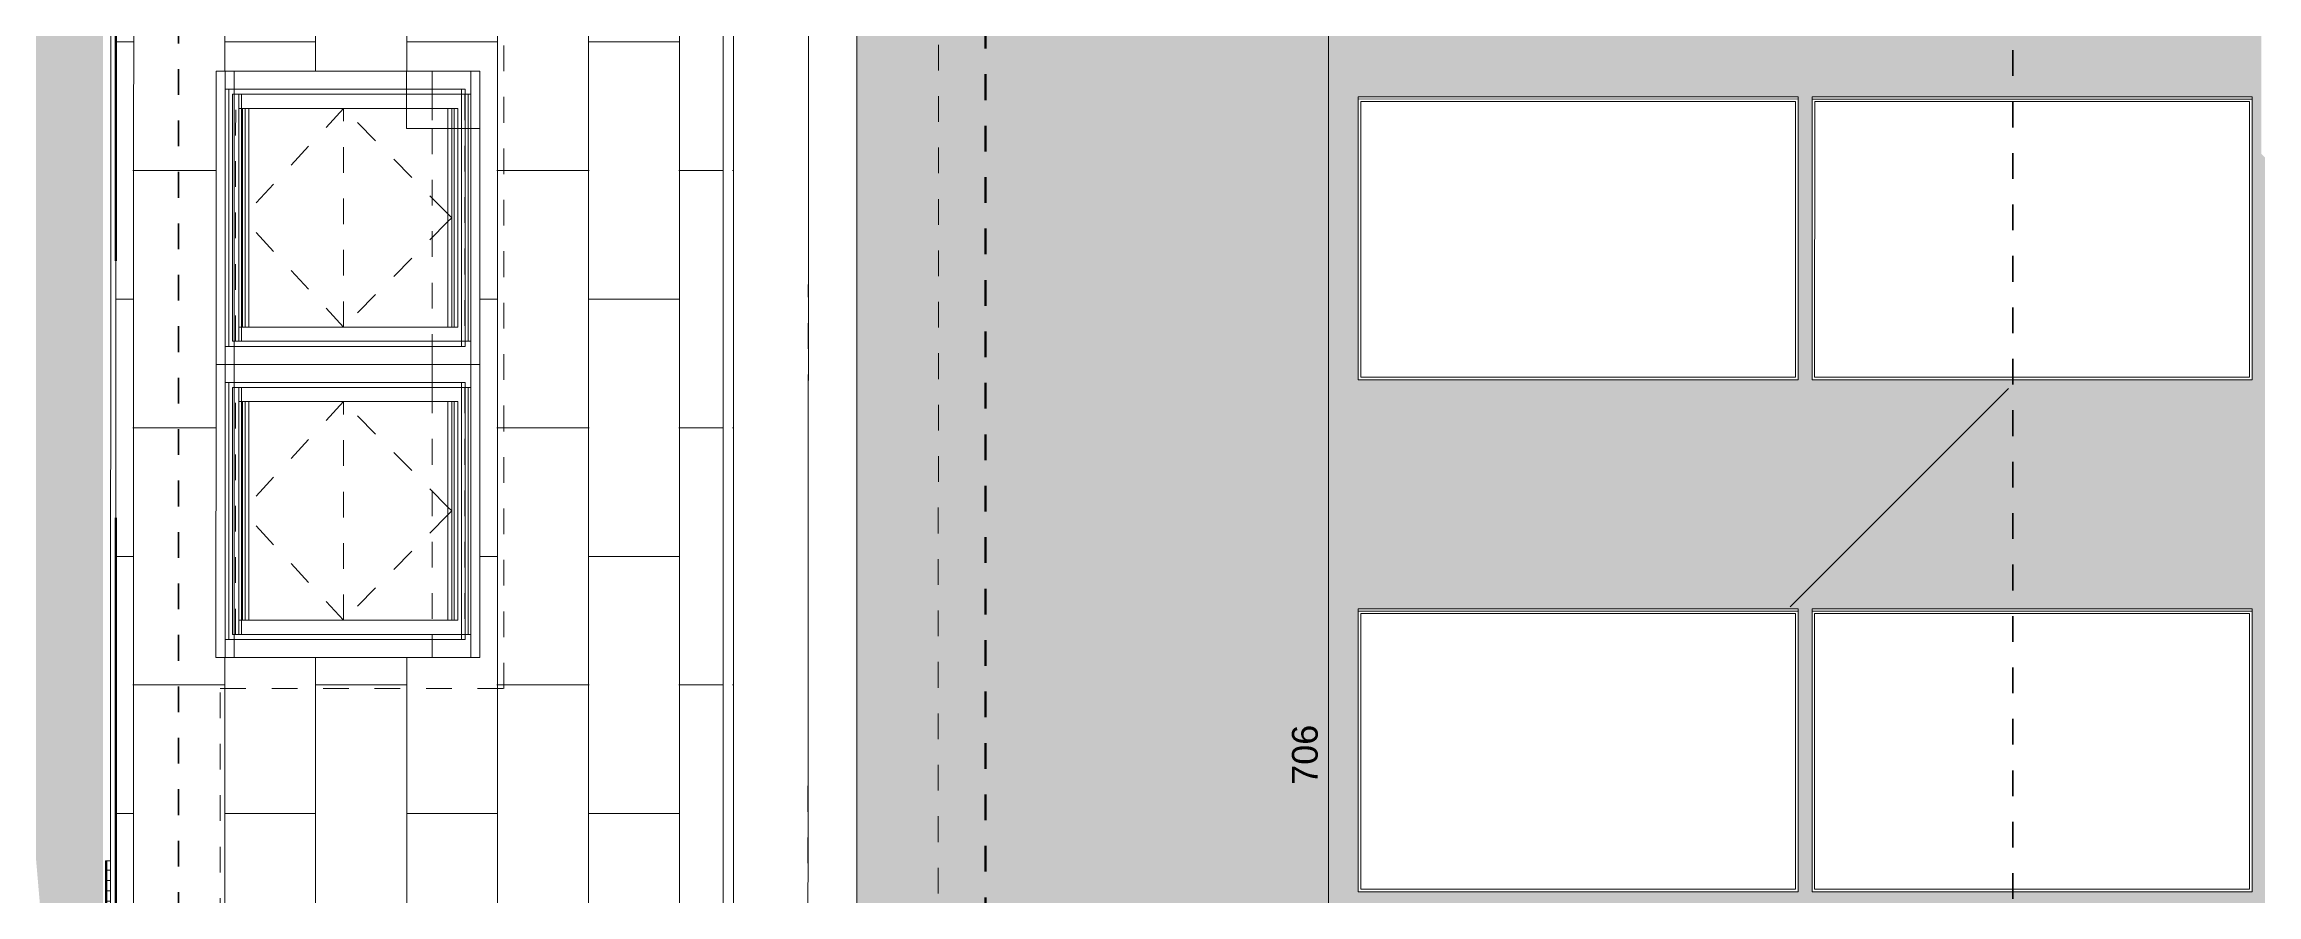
# Model space of a CAD drawing. Header units: metres. Extents: x -67.4 to -27.2, y 43.9 to 89.6.
# Drawn here: x -54.63 to -46.03, y 51.19 to 54.49 of the extents above; entities that cross this region are included whole.
import ezdxf

# ---------------------------------------------------------------- set-up
doc = ezdxf.new("R2010")
doc.units = ezdxf.units.M
for name, pattern in [('Achse', [0.009, 0.005, -0.002, 0, -0.002]), ('Strich Punkt Mittel', [0.015875, 0.00635, -0.004763, 0, -0.004763]), ('Verdeckt', [0.003, 0.002, -0.001])]:
    doc.linetypes.add(name, pattern=pattern)
for name, color, linetype, lineweight in [('A-DETL-GENF_', 92, 'Continuous', 13), ('A-ROOF-PATT', 132, 'Continuous', 13), ('A_2D', 7, 'Continuous', 13), ('A_Bemassung-50_', 4, 'Continuous', 9), ('A_Bemassung_', 4, 'Continuous', 9), ('A_Dach', 7, 'Continuous', 13), ('A_Fenster', 7, 'Continuous', 13), ('A_Moebel', 6, 'Continuous', 13), ('A_Raeume', 7, 'Continuous', 13), ('A_Raeume_', 7, 'Continuous', 5), ('A_Raster_', 1, 'Continuous', 9), ('A_Waende', 7, 'Continuous', 13), ('G-ANNO-REVC_', 71, 'Continuous', 9), ('G-ANNO-SYMB_', 111, 'Continuous', 9), ('M-EQPM', 50, 'Continuous', 5)]:
    doc.layers.add(name, color=color, linetype=linetype, lineweight=lineweight)
doc.styles.add('Arial_2', font='arial.ttf', dxfattribs={"height": 0.1})
doc.dimstyles.new('WGA-Bemaßung_1', dxfattribs={"dimscale": 0.3048, "dimtxt": 0.102026, "dimasz": 0.328084, "dimexe": 0.246063, "dimexo": 0.0625, "dimgap": 0.04101, "dimtad": 1, "dimdec": 1, "dimlfac": 100, "dimrnd": 0.5, "dimdsep": 46, "dimtxsty": 'Arial_2', "dimblk1": 'OBLIQUE', "dimblk2": 'OBLIQUE', "dimsah": 1, "dimcen": 0.09, "dimdle": 0.246063, "dimazin": 2, "dimtfac": 1, "dimtdec": 4, "dimtix": 1, "dimtmove": 0, "dimatfit": 3, "dimfxl": 0.656168, "dimfxlon": 1, "dimtvp": 1, "dimtolj": 1, "dimtzin": 0, "dimarcsym": 2})

# ---------------------------------------------------------------- blocks, each defined once
blk = doc.blocks.new('Moeb_Schreibtisch_variabel - variabel-8084390-263_PP_DDS_BT2')
at = {"layer": 'A_Moebel', "color": 8}
for p, q in [((-0.4713, 0.4), (-0.4253, 0.4)), ((-0.4713, 0.4), (-0.4253, 0.4)), ((-0.4253, 0.4), (-0.4147, 0.4)), ((-0.4253, 0.4), (-0.4147, 0.4)), ((-0.4147, 0.4), (-0.4006, 0.4)), ((-0.4147, 0.4), (-0.4006, 0.4)), ((-0.4006, 0.4), (-0.3719, 0.4)), ((-0.4006, 0.4), (-0.3719, 0.4)), ((-0.3719, 0.4), (-0.3475, 0.4)), ((-0.3719, 0.4), (-0.3475, 0.4)), ((-0.3475, 0.4), (-0.1866, 0.4)), ((-0.3475, 0.4), (-0.1866, 0.4)), ((-0.1866, 0.4), (-0.1866, 0.2675)), ((-0.1866, 0.4), (-0.1866, 0.2675)), ((-0.1866, 0.2675), (-0.1866, 0.2475)), ((-0.1866, 0.2675), (-0.1866, 0.2475)), ((-0.1866, 0.2475), (-0.1866, 0.1775)), ((-0.1866, 0.2475), (-0.1866, 0.1775))]:
    blk.add_line(p, q, dxfattribs=at)
blk = doc.blocks.new('Fens_Dach_1tlg1 - KF_1140X1400-V13-263_PP_DDS_BT2')
at = {"layer": 'A_Fenster'}
for p, q in [((-53.9595, 54.3888), (-53.9595, 53.2488)), ((-52.9696, 54.3888), (-53.9595, 54.3888)), ((-53.9595, 54.3888), (-53.9242, 54.3888)), ((-53.9242, 54.3888), (-52.9342, 54.3888)), ((-53.9242, 54.3188), (-53.9242, 54.3888)), ((-52.9696, 53.2488), (-52.9696, 54.3888)), ((-52.9342, 54.3888), (-52.9696, 54.3888)), ((-52.9342, 54.3888), (-52.9342, 53.2488)), ((-53.9242, 53.3188), (-53.9242, 54.3188)), ((-53.9242, 54.3188), (-53.0049, 54.3188)), ((-53.9242, 54.3188), (-53.9242, 53.3188)), ((-53.91, 54.3188), (-53.9242, 54.3188)), ((-53.91, 53.3188), (-53.91, 54.3188)), ((-52.9908, 54.3188), (-53.91, 54.3188)), ((-53.8959, 54.2988), (-53.0049, 54.2988)), ((-53.8959, 53.3388), (-53.8959, 54.2988)), ((-53.8959, 54.2988), (-53.8605, 54.2988)), ((-53.8959, 54.2988), (-53.0049, 54.2988)), ((-53.8959, 54.2988), (-53.8959, 53.3388)), ((-53.8711, 54.2988), (-53.8959, 54.2988)), ((-53.8711, 54.2988), (-53.8711, 54.2438)), ((-53.0049, 54.2988), (-53.8711, 54.2988)), ((-53.8605, 54.2988), (-53.8605, 53.3388)), ((-53.0049, 54.2988), (-53.8605, 54.2988)), ((-53.0049, 54.3188), (-52.9908, 54.3188)), ((-53.0049, 54.3188), (-53.0049, 53.3188)), ((-53.0049, 54.2988), (-53.0049, 53.3388)), ((-52.9908, 54.2988), (-53.0049, 54.2988)), ((-52.9908, 54.2988), (-53.0049, 54.2988)), ((-53.0049, 54.2988), (-52.9908, 54.2988)), ((-53.0049, 54.2988), (-53.0049, 53.3388)), ((-52.9908, 54.2988), (-53.0049, 54.2988)), ((-52.9908, 53.3188), (-52.9908, 54.3188)), ((-52.9802, 54.2988), (-52.9908, 54.2988)), ((-52.9696, 54.2988), (-52.9908, 54.2988)), ((-52.9908, 54.2988), (-52.9802, 54.2988)), ((-52.9802, 54.2988), (-52.9908, 54.2988)), ((-52.9696, 54.2988), (-52.9802, 54.2988)), ((-52.9802, 53.3388), (-52.9802, 54.2988)), ((-52.9696, 53.3388), (-52.9696, 54.2988)), ((-53.8711, 54.2438), (-53.8712, 53.3938)), ((-53.8711, 54.2438), (-53.8712, 53.3938)), ((-53.8711, 54.2438), (-53.8566, 54.2438)), ((-53.058, 54.2438), (-53.8711, 54.2438)), ((-53.8567, 53.3938), (-53.8566, 54.2438)), ((-53.8467, 54.2438), (-53.8566, 54.2438)), ((-53.8566, 54.2438), (-53.0435, 54.2438)), ((-53.8566, 54.2438), (-53.8322, 54.2438)), ((-53.8468, 53.3938), (-53.8467, 54.2438)), ((-53.0336, 54.2438), (-53.8467, 54.2438)), ((-53.8322, 54.2438), (-53.8323, 53.3938)), ((-53.8322, 54.2438), (-53.0336, 54.2438)), ((-53.0191, 54.2438), (-53.058, 54.2438)), ((-53.058, 53.3938), (-53.058, 54.2438)), ((-53.0435, 54.2438), (-53.0336, 54.2438)), ((-53.0435, 54.2438), (-53.0435, 53.3938)), ((-53.0336, 53.3938), (-53.0336, 54.2438)), ((-53.0336, 54.2438), (-53.0191, 54.2438)), ((-53.0191, 54.2438), (-53.0191, 53.3938)), ((-53.9242, 53.2488), (-53.9242, 53.3188)), ((-53.0049, 53.3188), (-53.9242, 53.3188)), ((-53.9242, 53.3188), (-53.91, 53.3188)), ((-53.91, 53.3188), (-52.9908, 53.3188)), ((-53.0049, 53.3388), (-53.8959, 53.3388)), ((-53.8605, 53.3388), (-53.8959, 53.3388)), ((-53.0049, 53.3388), (-53.8959, 53.3388)), ((-53.8959, 53.3388), (-53.8712, 53.3388)), ((-53.8567, 53.3938), (-53.8712, 53.3938)), ((-53.8712, 53.3938), (-53.8712, 53.3388)), ((-53.8712, 53.3938), (-53.058, 53.3938)), ((-53.8712, 53.3388), (-53.0049, 53.3388)), ((-53.8605, 53.3388), (-53.0049, 53.3388)), ((-53.0435, 53.3938), (-53.8567, 53.3938)), ((-53.8567, 53.3938), (-53.8468, 53.3938)), ((-53.8323, 53.3938), (-53.8567, 53.3938)), ((-53.8468, 53.3938), (-53.0336, 53.3938)), ((-53.0336, 53.3938), (-53.8323, 53.3938)), ((-53.0191, 53.3938), (-53.058, 53.3938)), ((-53.0336, 53.3938), (-53.0435, 53.3938)), ((-53.0191, 53.3938), (-53.0336, 53.3938)), ((-53.0049, 53.3388), (-52.9908, 53.3388)), ((-52.9908, 53.3388), (-53.0049, 53.3388)), ((-53.0049, 53.3388), (-52.9908, 53.3388)), ((-53.0049, 53.3388), (-52.9908, 53.3388)), ((-53.0049, 53.3188), (-52.9908, 53.3188)), ((-52.9908, 53.3388), (-52.9802, 53.3388)), ((-52.9696, 53.3388), (-52.9908, 53.3388)), ((-52.9908, 53.3388), (-52.9802, 53.3388)), ((-52.9908, 53.3388), (-52.9802, 53.3388)), ((-52.9802, 53.3388), (-52.9696, 53.3388)), ((-53.9595, 53.2488), (-52.9696, 53.2488)), ((-53.9242, 53.2488), (-53.9595, 53.2488)), ((-52.9342, 53.2488), (-53.9242, 53.2488)), ((-52.9342, 53.2488), (-52.9696, 53.2488))]:
    blk.add_line(p, q, dxfattribs=at)
at = {"layer": 'A_Fenster', "linetype": 'Verdeckt', "lineweight": 5}
for p, q in [((-53.8832, 53.3388), (-53.8831, 54.2988)), ((-53.8831, 54.2988), (-53.0049, 54.2988)), ((-53.0049, 54.2988), (-52.9922, 54.2988)), ((-52.9922, 54.2988), (-52.9922, 53.3388)), ((-53.4642, 54.2438), (-53.8566, 53.8188)), ((-53.4642, 53.3938), (-53.4642, 54.2438)), ((-53.058, 53.8335), (-53.4642, 54.2438)), ((-53.0435, 53.8188), (-53.058, 53.8335)), ((-53.4642, 53.3938), (-53.8566, 53.8188)), ((-53.058, 53.8042), (-53.4642, 53.3938)), ((-53.0435, 53.8188), (-53.058, 53.8042)), ((-53.0049, 53.3388), (-53.8832, 53.3388)), ((-52.9922, 53.3388), (-53.0049, 53.3388))]:
    blk.add_line(p, q, dxfattribs=at)
blk = doc.blocks.new('Basiswand _ Attika_BLE_0340_0100 - ___-7441165-263_PP_DDS_BT2')
at = {"layer": 'A_Waende'}
for p, q in [((-29.5894, 64.113), (-23.2264, 79.3681)), ((-28.8943, 64.4288), (-22.7464, 79.1679))]:
    blk.add_line(p, q, dxfattribs=at)
blk = doc.blocks.new('Basiswand _ Attika_BLE_0340_0100 - ___-7443654-263_PP_DDS_BT2')
at = {"layer": 'A_Waende'}
for p, q in [((-25.7492, 70.3302), (-25.0691, 70.6099)), ((-23.7761, 70.0706), (-25.0691, 70.6099)), ((-23.4962, 69.3904), (-25.7492, 70.3302)), ((-23.7761, 70.0706), (-23.4962, 69.3904))]:
    blk.add_line(p, q, dxfattribs=at)
blk = doc.blocks.new('Allg_Sollarkollektor - Allg_Sollarkollektor-V20-263_PP_DDS_BT2')
at = {"layer": 'A_2D'}
for p, q in [((-0.855, 0.5457), (0.855, 0.5457)), ((-0.855, 0.5457), (-0.855, 0.5367)), ((0.855, 0.5367), (-0.855, 0.5367)), ((-0.855, 0.5367), (-0.855, -0.5548)), ((0.845, 0.527), (-0.845, 0.527)), ((-0.845, 0.527), (-0.845, -0.5451)), ((-0.845, -0.5451), (-0.845, 0.527)), ((-0.845, 0.527), (0.845, 0.527)), ((0.845, -0.5451), (0.845, 0.527)), ((0.845, 0.527), (0.845, -0.5451)), ((0.855, 0.5457), (0.855, 0.5367)), ((0.855, -0.5548), (0.855, 0.5367)), ((-0.855, -0.5548), (0.855, -0.5548)), ((-0.845, -0.5451), (0.845, -0.5451)), ((0.845, -0.5451), (-0.845, -0.5451))]:
    blk.add_line(p, q, dxfattribs=at)
blk = doc.blocks.new('Allg_Sollarkollektor - Allg_Sollarkollektor-V27-263_PP_DDS_BT2')
at = {"layer": 'A_2D'}
for p, q in [((-0.855, 0.5457), (0.855, 0.5457)), ((-0.855, 0.5457), (-0.855, 0.5367)), ((0.855, 0.5367), (-0.855, 0.5367)), ((-0.855, 0.5367), (-0.855, -0.5548)), ((0.845, 0.527), (-0.845, 0.527)), ((-0.845, 0.527), (-0.845, -0.5451)), ((-0.845, -0.5451), (-0.845, 0.527)), ((-0.845, 0.527), (0.845, 0.527)), ((0.845, -0.5451), (0.845, 0.527)), ((0.845, 0.527), (0.845, -0.5451)), ((0.855, 0.5457), (0.855, 0.5367)), ((0.855, -0.5548), (0.855, 0.5367)), ((-0.855, -0.5548), (0.855, -0.5548)), ((-0.845, -0.5451), (0.845, -0.5451)), ((0.845, -0.5451), (-0.845, -0.5451))]:
    blk.add_line(p, q, dxfattribs=at)
blk = doc.blocks.new('Allg_Sollarkollektor - Allg_Sollarkollektor-V35-263_PP_DDS_BT2')
at = {"layer": 'A_2D'}
for p, q in [((-0.855, 0.5457), (0.855, 0.5457)), ((-0.855, 0.5457), (-0.855, 0.5367)), ((0.855, 0.5367), (-0.855, 0.5367)), ((-0.855, 0.5367), (-0.855, -0.5548)), ((0.845, 0.527), (-0.845, 0.527)), ((-0.845, 0.527), (-0.845, -0.5451)), ((-0.845, -0.5451), (-0.845, 0.527)), ((-0.845, 0.527), (0.845, 0.527)), ((0.845, -0.5451), (0.845, 0.527)), ((0.845, 0.527), (0.845, -0.5451)), ((0.855, 0.5457), (0.855, 0.5367)), ((0.855, -0.5548), (0.855, 0.5367)), ((-0.855, -0.5548), (0.855, -0.5548)), ((-0.845, -0.5451), (0.845, -0.5451)), ((0.845, -0.5451), (-0.845, -0.5451))]:
    blk.add_line(p, q, dxfattribs=at)
blk = doc.blocks.new('HLS_Rigol - 20x8cm-9179613-263_PP_DDS_BT2')
at = {"layer": 'M-EQPM'}
h = blk.add_hatch(dxfattribs=at)
h.set_pattern_fill('FP_17', color=256, style=0, pattern_type=2)
h.set_pattern_definition([(270, (0, 0.6096), (0.04, 0), [])])
h.paths.add_polyline_path([(0, 0.08), (1.555, 0.0801), (1.555, 0.095), (0, 0.095), (0, 0.08)])
for p, q in [((0, 0.097), (0, 0.1)), ((0, 0.1), (1.555, 0.1)), ((0, 0.1), (1.555, 0.1)), ((0, 0.095), (0, 0.097)), ((0, 0.097), (1.555, 0.097)), ((0, 0.08), (0, 0.095)), ((0, 0.095), (1.555, 0.095)), ((1.555, 0.1), (1.555, 0.097)), ((1.555, 0.097), (1.555, 0.095)), ((1.555, 0.095), (1.555, 0.08))]:
    blk.add_line(p, q, dxfattribs=at)
blk = doc.blocks.new('Fens_Dach_1tlg1 - KF_1140X1400-V40-263_PP_DDS_BT2')
at = {"layer": 'A_Fenster'}
for p, q in [((-53.9595, 53.2488), (-53.9596, 52.1088)), ((-52.9696, 53.2488), (-53.9595, 53.2488)), ((-53.9595, 53.2488), (-53.9242, 53.2488)), ((-53.9242, 53.2488), (-52.9342, 53.2488)), ((-53.9242, 53.1788), (-53.9242, 53.2488)), ((-52.9696, 52.1088), (-52.9696, 53.2488)), ((-52.9342, 53.2488), (-52.9696, 53.2488)), ((-52.9342, 53.2488), (-52.9343, 52.1088)), ((-53.9242, 52.1788), (-53.9242, 53.1788)), ((-53.9242, 53.1788), (-53.005, 53.1788)), ((-53.9242, 53.1788), (-53.9242, 52.1788)), ((-53.91, 53.1788), (-53.9242, 53.1788)), ((-53.9101, 52.1788), (-53.91, 53.1788)), ((-52.9908, 53.1788), (-53.91, 53.1788)), ((-53.8959, 53.1588), (-53.005, 53.1588)), ((-53.8959, 52.1988), (-53.8959, 53.1588)), ((-53.8959, 53.1588), (-53.8606, 53.1588)), ((-53.8959, 53.1588), (-53.005, 53.1588)), ((-53.8959, 53.1588), (-53.8959, 52.1988)), ((-53.8712, 53.1588), (-53.8959, 53.1588)), ((-53.8712, 53.1588), (-53.8712, 53.1038)), ((-53.005, 53.1588), (-53.8712, 53.1588)), ((-53.8606, 53.1588), (-53.8606, 52.1988)), ((-53.005, 53.1588), (-53.8606, 53.1588)), ((-53.005, 53.1788), (-52.9908, 53.1788)), ((-53.005, 53.1788), (-53.005, 52.1788)), ((-53.005, 53.1588), (-53.005, 52.1988)), ((-52.9908, 53.1588), (-53.005, 53.1588)), ((-52.9908, 53.1588), (-53.005, 53.1588)), ((-53.005, 53.1588), (-52.9908, 53.1588)), ((-53.005, 53.1588), (-53.005, 52.1988)), ((-52.9908, 53.1588), (-53.005, 53.1588)), ((-52.9908, 52.1788), (-52.9908, 53.1788)), ((-52.9802, 53.1588), (-52.9908, 53.1588)), ((-52.9696, 53.1588), (-52.9908, 53.1588)), ((-52.9908, 53.1588), (-52.9802, 53.1588)), ((-52.9802, 53.1588), (-52.9908, 53.1588)), ((-52.9696, 53.1588), (-52.9802, 53.1588)), ((-52.9802, 52.1988), (-52.9802, 53.1588)), ((-52.9696, 52.1988), (-52.9696, 53.1588)), ((-53.8712, 53.1038), (-53.8712, 52.2538)), ((-53.8712, 53.1038), (-53.8567, 53.1038)), ((-53.8712, 53.1038), (-53.8712, 52.2538)), ((-53.058, 53.1038), (-53.8712, 53.1038)), ((-53.8468, 53.1038), (-53.8567, 53.1038)), ((-53.8567, 53.1038), (-53.0435, 53.1038)), ((-53.8567, 52.2538), (-53.8567, 53.1038)), ((-53.8567, 53.1038), (-53.8323, 53.1038)), ((-53.0336, 53.1038), (-53.8468, 53.1038)), ((-53.8468, 52.2538), (-53.8468, 53.1038)), ((-53.8323, 53.1038), (-53.0336, 53.1038)), ((-53.8323, 53.1038), (-53.8323, 52.2538)), ((-53.0191, 53.1038), (-53.058, 53.1038)), ((-53.058, 52.2538), (-53.058, 53.1038)), ((-53.0435, 53.1038), (-53.0336, 53.1038)), ((-53.0435, 53.1038), (-53.0435, 52.2538)), ((-53.0336, 52.2538), (-53.0336, 53.1038)), ((-53.0336, 53.1038), (-53.0191, 53.1038)), ((-53.0191, 53.1038), (-53.0191, 52.2538)), ((-53.005, 52.1988), (-53.8959, 52.1988)), ((-53.8606, 52.1988), (-53.8959, 52.1988)), ((-53.005, 52.1988), (-53.8959, 52.1988)), ((-53.8959, 52.1988), (-53.8712, 52.1988)), ((-53.8567, 52.2538), (-53.8712, 52.2538)), ((-53.8712, 52.2538), (-53.8712, 52.1988)), ((-53.8712, 52.2538), (-53.058, 52.2538)), ((-53.8712, 52.1988), (-53.005, 52.1988)), ((-53.8606, 52.1988), (-53.005, 52.1988)), ((-53.0435, 52.2538), (-53.8567, 52.2538)), ((-53.8567, 52.2538), (-53.8468, 52.2538)), ((-53.8323, 52.2538), (-53.8567, 52.2538)), ((-53.8468, 52.2538), (-53.0336, 52.2538)), ((-53.0336, 52.2538), (-53.8323, 52.2538)), ((-53.0191, 52.2538), (-53.058, 52.2538)), ((-53.0336, 52.2538), (-53.0435, 52.2538)), ((-53.0191, 52.2538), (-53.0336, 52.2538)), ((-53.005, 52.1988), (-52.9908, 52.1988)), ((-52.9908, 52.1988), (-53.005, 52.1988)), ((-53.005, 52.1988), (-52.9908, 52.1988)), ((-53.005, 52.1988), (-52.9908, 52.1988)), ((-52.9908, 52.1988), (-52.9802, 52.1988)), ((-52.9696, 52.1988), (-52.9908, 52.1988)), ((-52.9908, 52.1988), (-52.9802, 52.1988)), ((-52.9908, 52.1988), (-52.9802, 52.1988)), ((-52.9802, 52.1988), (-52.9696, 52.1988)), ((-53.9596, 52.1088), (-52.9696, 52.1088)), ((-53.9242, 52.1088), (-53.9596, 52.1088)), ((-53.9242, 52.1088), (-53.9242, 52.1788)), ((-53.005, 52.1788), (-53.9242, 52.1788)), ((-53.9242, 52.1788), (-53.9101, 52.1788)), ((-52.9343, 52.1088), (-53.9242, 52.1088)), ((-53.9101, 52.1788), (-52.9908, 52.1788)), ((-53.005, 52.1788), (-52.9908, 52.1788)), ((-52.9343, 52.1088), (-52.9696, 52.1088))]:
    blk.add_line(p, q, dxfattribs=at)
at = {"layer": 'A_Fenster', "linetype": 'Verdeckt', "lineweight": 5}
for p, q in [((-53.8832, 53.1588), (-53.005, 53.1588)), ((-53.8832, 52.1988), (-53.8832, 53.1588)), ((-53.005, 53.1588), (-52.9922, 53.1588)), ((-52.9922, 53.1588), (-52.9923, 52.1988)), ((-53.4642, 53.1038), (-53.8567, 52.6788)), ((-53.4642, 52.2538), (-53.4642, 53.1038)), ((-53.058, 52.6935), (-53.4642, 53.1038)), ((-53.4642, 52.2538), (-53.8567, 52.6788)), ((-53.058, 52.6642), (-53.4642, 52.2538)), ((-53.0435, 52.6788), (-53.058, 52.6935)), ((-53.0435, 52.6788), (-53.058, 52.6642)), ((-53.005, 52.1988), (-53.8832, 52.1988)), ((-52.9923, 52.1988), (-53.005, 52.1988))]:
    blk.add_line(p, q, dxfattribs=at)
blk = doc.blocks.new('Dtai_Fluchtlinie_Grenzlinie - Dtai_Grenzlinie-5920249-263_PP_DDS_BT2')
at = {"layer": 'A-DETL-GENF_', "lineweight": 70}
for p, q in [((3.45, 0), (5.45, 0)), ((6.45, 0), (8.45, 0))]:
    blk.add_line(p, q, dxfattribs=at)
blk = doc.blocks.new('DIMBLOCK45-263_PP_DDS_BT2')
at = {"layer": 'A_Bemassung-50_', "lineweight": 35, "transparency": 16777216}
for p, q in [((-49.6357, 55.2587), (-49.6857, 55.3087)), ((-49.6357, 55.2587), (-49.5857, 55.2087)), ((-49.6359, 48.2008), (-49.6859, 48.2508)), ((-49.6359, 48.2008), (-49.5859, 48.1508))]:
    blk.add_line(p, q, dxfattribs=at)
at = {"layer": 'A_Bemassung-50_', "transparency": 16777216}
for p, q in [((-49.6357, 55.2587), (-49.7107, 55.2587)), ((-49.6357, 55.2587), (-49.6359, 48.1258)), ((-49.6357, 55.2587), (-49.4357, 55.2587)), ((-49.6359, 48.2008), (-49.8359, 48.2008)), ((-49.6359, 48.2008), (-49.5609, 48.2008))]:
    blk.add_line(p, q, dxfattribs=at)
at = {"layer": 'A_Bemassung-50_', "color": 0, "transparency": 16777216, "insert": (-49.7781, 51.6144), "char_height": 0.1, "width": 0.276883, "attachment_point": 1, "rotation": 90, "line_spacing_factor": 0.941778, "style": 'Arial_2'}
blk.add_mtext('706', dxfattribs=at)
blk = doc.blocks.new('_Oblique')
at = {"color": 0, "linetype": 'ByBlock', "lineweight": -2}
blk.add_line((-0.5, -0.5), (0.5, 0.5), dxfattribs=at)
blk = doc.blocks.new('Family - ___-11924942-263_PP_DDS_BT2')
at = {"layer": 'G-ANNO-REVC_'}
for centre, radius, start, end in [((-19.8636, 70.1723), 0.1705, 25.54969, 157.36), ((-20.1223, 69.9948), 0.2634, 67.36, 222.15123), ((-19.5096, 70.0246), 0.2983, 337.36, 132.15123), ((-19.0769, 69.8442), 0.1705, 25.54969, 157.36), ((-18.7229, 69.6965), 0.2983, 337.36, 132.15123), ((-20.2527, 69.6823), 0.1505, 115.54969, 247.36), ((-18.2902, 69.516), 0.1705, 25.54969, 157.36), ((-17.9362, 69.3684), 0.2983, 337.36, 132.15123), ((-20.412, 69.3003), 0.2634, 67.36, 222.15123), ((-17.7188, 69.1146), 0.1505, 295.54969, 67.36), ((-20.5424, 68.9877), 0.1505, 115.54969, 247.36), ((-17.8491, 68.8021), 0.2634, 247.36, 42.15123), ((-20.7017, 68.6057), 0.2634, 67.36, 222.15123), ((-18.0085, 68.4201), 0.1505, 295.54969, 67.36), ((-20.8321, 68.2931), 0.1505, 115.54969, 247.36), ((-18.1388, 68.1075), 0.2634, 247.36, 42.15123), ((-20.6147, 68.0394), 0.2983, 157.36, 312.15123), ((-18.2982, 67.7255), 0.1505, 295.54969, 67.36), ((-20.2606, 67.8917), 0.1705, 205.54969, 337.36), ((-19.828, 67.7113), 0.2983, 157.36, 312.15123), ((-18.4285, 67.413), 0.2634, 247.36, 42.15123), ((-19.4739, 67.5636), 0.1705, 205.54969, 337.36), ((-19.0413, 67.3832), 0.2983, 157.36, 312.15123), ((-18.6872, 67.2355), 0.1705, 205.54969, 337.36)]:
    blk.add_arc(centre, radius, start, end, dxfattribs=at)

msp = doc.modelspace()

# ---------------------------------------------------------------- hatches: boundary and pattern name
at = {"layer": 'A-DETL-GENF_'}
msp.add_hatch(color=7, dxfattribs=at).paths.add_polyline_path([(-54.399, 48.3025), (-54.3982, 73.6326), (-54.4887, 73.5494), (-54.4775, 73.8191), (-54.3982, 73.733), (-54.3981, 83.3365), (-57.3929, 83.1127), (-54.4135, 48.4712)])
at = {"layer": 'A-ROOF-PATT', "lineweight": 5}
h = msp.add_hatch(dxfattribs=at)
h.set_pattern_fill('FP_11', color=256, style=0, pattern_type=2)
h.set_pattern_definition([(228.018, (0.17316, 0.254), (-2.0314528123, -2.2858083747), [0.03417, -3.383]), (184.971, (0.15031, 0.2286), (3.0474510622, 0.2540216987), [0.05863, -5.804]), (132.505, (0.0919, 0.22352), (2.5397709538, -2.7942768048), [0.04134, -4.093]), (267.274, (-0.00714, 0.16002), (0.2539551053, 5.07967014), [0.0534, -5.287]), (292.83, (-0.00968, 0.10668), (-1.2698152688, 3.0481018627), [0.05236, -5.184]), (357.273, (0.01064, 0.05842), (-5.0786668393, 0.253996185), [0.05339, -5.286]), (37.7, (0.06397, 0.05588), (-3.301035372, -2.5397783393), [0.07061, -6.99]), (72.259, (0.11983, 0.09906), (1.7776368311, 5.5880763064), [0.06667, -6.6]), (121.425, (0.14015, 0.16256), (-2.0316720819, 3.3020573153), [0.05358, -5.304]), (175.235, (0.11222, 0.20828), (2.7935534013, -0.254025948), [0.06116, -2.997]), (222.403, (0.05127, 0.21336), (-3.0471325378, -2.7937440326), [0.0791, -7.831]), (138.808, (0.24427, 0.15748), (-1.7773521685, 1.5237686836), [0.027, -2.673]), (171.468, (0.22395, 0.17526), (3.30117332, -0.5079492745), [0.05136, -5.084]), (225.006, (0.17316, 0.18288), (5.4e-06, -0.25399983), [0.03592, -0.32326]), (203.203, (0.15539, 0.21336), (1.269569378, 0.507931902), [0.01934, -1.915]), (291.797, (0.13761, 0.20574), (-0.253942868, 0.76200551), [0.02736, -1.34]), (30.969, (0.14777, 0.18034), (0.761847982, 0.508005658), [0.04443, -1.436]), (161.562, (0.18586, 0.2032), (0.50789886, -0.25399589), [0.03212, -0.77095]), (16.393, (-0.00968, 0.20574), (2.539188499, 0.7619239566), [0.045, -4.455]), (70.35, (0.03349, 0.21844), (-1.015826576, -2.7941218824), [0.03776, -3.738]), (293.194, (0.18586, 0.254), (-0.507732472, 1.269649148), [0.03869, -1.896]), (343.607, (0.2011, 0.21844), (-2.539188499, 0.7619239566), [0.045, -4.455]), (339.44, (-0.00968, 0.04826), (-1.269488031, 0.507910437), [0.0434, -2.126]), (294.771, (0.03095, 0.03302), (-1.269780434, 2.794053213), [0.03637, -3.6]), (66.806, (0.1884, 0), (0.507732472, 1.269649148), [0.03869, -1.896]), (17.357, (0.20364, 0.03556), (-3.3012399564, -1.015952889), [0.04257, -4.214]), (69.448, (0.06397, 0), (-0.507723815, -1.269562447), [0.0217, -2.148]), (101.308, (0.17316, 0), (-0.25393613, 1.01592937), [0.01295, -1.282]), (165.961, (0.17062, 0.0127), (0.761850388, -0.25399813), [0.05235, -0.99472]), (186.01, (0.11983, 0.0254), (2.5393647706, 0.253982649), [0.04852, -4.803]), (303.685, (0.14777, 0.15748), (-0.253946744, 0.50799749), [0.03663, -0.87912]), (353.156, (0.16809, 0.127), (4.317226918, -0.50799857), [0.06394, -6.33]), (60.95, (0.23157, 0.11938), (-1.016019282, -1.77837494), [0.02615, -2.589]), (90, (0.24427, 0.14224), (-0.25395, 0.254), [0.01524, -0.23876]), (120.251, (0.11476, 0.03302), (1.0159692298, -1.7783263712), [0.03528, -3.493]), (48.018, (0.09698, 0.0635), (2.0314528123, 2.2858083747), [0.06834, -3.349]), (0, (0.1427, 0.1143), (0.25395, 0.254), [0.06603, -0.18792]), (325.299, (0.20872, 0.1143), (-2.5394728662, 1.7780144784), [0.04016, -3.975]), (254.058, (0.24173, 0.09144), (-0.25403483, -1.016312904), [0.03698, -1.812]), (207.651, (0.23157, 0.05588), (-4.8252471042, -2.5401405645), [0.06021, -5.96]), (175.425, (0.17824, 0.02794), (-3.3012584247, 0.2540008469), [0.06369, -6.305])])
h.paths.add_polyline_path([(-51.469, 48.3414), (-41.7645, 49.0433), (-41.2205, 49.2766), (-43.1418, 51.1981), (-44.2286, 51.1981), (-44.2286, 52.285), (-45.1324, 53.1888), (-45.9926, 53.1889), (-45.9926, 54.0491), (-46.0106, 54.0671), (-46.0105, 57.1907), (-45.0625, 58.1386), (-45.0625, 58.7366), (-44.4645, 58.7366), (-44.4104, 58.7907), (-45.0625, 58.7907), (-45.0625, 60.4711), (-46.0006, 61.4093), (-46.0005, 64.5535), (-51.4687, 59.0857), (-51.469, 48.5062)])
h.paths.add_polyline_path([(-49.521, 49.194), (-49.521, 50.2946), (-47.811, 50.2946), (-47.811, 49.194), (-49.511, 49.194)])
h.paths.add_polyline_path([(-47.7569, 49.194), (-47.7568, 50.2945), (-46.0468, 50.2945), (-46.0469, 49.1939), (-47.7469, 49.194)])
h.paths.add_polyline_path([(-49.5209, 51.1983), (-49.5209, 52.2988), (-47.8109, 52.2988), (-47.811, 51.1982), (-49.511, 51.1983)])
h.paths.add_polyline_path([(-45.9927, 51.1982), (-45.9927, 52.2987), (-44.2827, 52.2987), (-44.2827, 51.1981), (-45.9827, 51.1982)])
h.paths.add_polyline_path([(-46.0468, 51.1982), (-47.7568, 51.1982), (-47.7568, 52.2988), (-46.0468, 52.2988), (-46.0468, 51.2078)])
h.paths.add_polyline_path([(-46.0468, 53.1889), (-47.7568, 53.1889), (-47.7567, 54.2895), (-46.0467, 54.2895), (-46.0468, 53.1985)])
h.paths.add_polyline_path([(-47.8109, 53.1889), (-49.5209, 53.189), (-49.5208, 54.2895), (-47.8108, 54.2895), (-47.8109, 53.8229)])
h.paths.add_polyline_path([(-46.8588, 54.5935), (-48.194, 54.5937), (-48.194, 55.1437), (-46.8588, 55.1437), (-46.8588, 54.5935)])
h.paths.add_polyline_path([(-48.4169, 54.8686), (-50.7979, 54.8687), (-50.7979, 54.9987), (-50.8379, 54.9987), (-50.8378, 57.4387), (-48.3972, 57.4386), (-48.3968, 54.9987), (-48.4169, 54.9987), (-48.4169, 54.8687)])
h.paths.add_polyline_path([(-46.7912, 57.2211), (-47.9212, 57.2212), (-47.9212, 57.7712), (-47.3412, 57.7712), (-47.3412, 58.6961), (-46.7912, 58.6961), (-46.7912, 57.2315)])
h.paths.add_polyline_path([(-48.9635, 58.2186), (-50.418, 58.2187), (-50.418, 59.6887), (-48.9634, 59.6887), (-48.9635, 58.3677)])
h.paths.add_polyline_path([(-45.0438, 58.7366), (-45.0438, 58.7366), (-44.8362, 58.7366)])
h.paths.add_polyline_path([(-43.962, 59.2391), (-43.8963, 59.3048), (-43.962, 59.3705), (-43.962, 59.3045)])
h = msp.add_hatch(dxfattribs=at)
h.set_pattern_fill('FP_16', color=256, style=0, pattern_type=2)
h.set_pattern_definition([(269.998, (-27.412, 0.0008), (0.707075, -1.000025), [1, 0]), (269.998, (-27.058, 0.0008), (0.707075, -1.000025), [1, 0]), (359.9983, (-27.765, -0.4992), (0.70714, 0.999979), [0.35355, -0.35355]), (359.9983, (-27.412, -0.9992), (0.70714, 0.999979), [0.35355, -0.35355])])
h.paths.add_polyline_path([(-54.349, 47.6519), (-51.989, 47.8226), (-51.9885, 64.3114), (-51.9522, 64.3114), (-51.9527, 47.8252), (-51.949, 47.8254), (-51.949, 64.3117), (-54.1485, 64.3117), (-54.1489, 64.3107), (-54.1887, 64.3107), (-54.1887, 64.3118), (-54.3485, 64.3117), (-54.349, 47.8239)])
h.paths.add_polyline_path([(-52.9697, 48.7988), (-53.9597, 48.7988), (-53.9596, 51.0788), (-52.9343, 51.0788), (-52.9344, 48.7988), (-52.9697, 48.7988)])
h.paths.add_polyline_path([(-52.9343, 51.0788), (-52.9343, 51.0788), (-52.9343, 51.2259)])
h.paths.add_polyline_path([(-52.9343, 52.1088), (-53.9596, 52.1088), (-53.9595, 54.3888), (-52.9342, 54.3888), (-52.9343, 52.1088)])
h.paths.add_polyline_path([(-52.9342, 58.7988), (-53.9594, 58.7988), (-53.9593, 59.9388), (-52.934, 59.9388), (-52.9341, 58.7988)])
h.paths.add_polyline_path([(-52.9694, 61.2831), (-53.9593, 61.2832), (-53.9592, 63.5632), (-52.9339, 63.5631), (-52.9342, 61.2831), (-52.9693, 61.2831)])

# ---------------------------------------------------------------- linework, layer by layer
at = {"layer": 'A_2D', "linetype": 'Verdeckt'}
for p, q in [((-51.1525, 48.5917), (-51.1522, 57.8973)), ((-52.8405, 51.9884), (-52.8404, 54.4934)), ((-53.9432, 51.0735), (-53.9432, 51.9885)), ((-53.9432, 51.9885), (-52.8405, 51.9884))]:
    msp.add_line(p, q, dxfattribs=at)
at = {"layer": 'A_2D', "lineweight": 5}
msp.add_line((-46.9932, 53.1547), (-47.8418, 52.3063), dxfattribs=at)
at = {"layer": 'A_Dach'}
for p, q in [((-54.3485, 64.3118), (-54.349, 47.6519)), ((-51.949, 47.8254), (-51.9485, 64.3117)), ((-53.9242, 54.3888), (-52.9342, 54.3888)), ((-53.9242, 53.2488), (-53.9242, 54.3888)), ((-53.8888, 53.2488), (-53.8888, 54.3888)), ((-52.9342, 54.3888), (-52.9343, 52.1088)), ((-53.9242, 52.1088), (-53.9242, 53.2488)), ((-53.8889, 52.1088), (-53.8888, 53.2488)), ((-52.9343, 52.1088), (-53.9242, 52.1088))]:
    msp.add_line(p, q, dxfattribs=at)
at = {"layer": 'A_Raeume', "color": 8, "linetype": 'Verdeckt'}
for p, q in [((-51.6424, 75.6095), (-51.6612, 48.3108)), ((-53.1189, 54.3888), (-53.1189, 54.3188)), ((-53.1189, 54.3188), (-53.1189, 54.2988)), ((-53.1189, 54.2988), (-53.1189, 54.1663)), ((-53.1189, 54.1663), (-53.119, 53.3388)), ((-53.119, 53.3388), (-53.119, 53.3188)), ((-53.119, 53.3188), (-53.119, 53.2488)), ((-53.119, 53.2488), (-53.119, 53.1788)), ((-53.119, 53.1788), (-53.119, 53.1588)), ((-53.119, 53.1588), (-53.119, 52.1988)), ((-53.119, 52.1988), (-53.119, 52.1788)), ((-53.119, 52.1788), (-53.119, 52.1088))]:
    msp.add_line(p, q, dxfattribs=at)
at = {"layer": 'A_Raeume_', "flags": 128}
msp.add_lwpolyline([(-41.0081, 76.2164), (-41.008, 80.3795), (-50.478, 80.3798), (-50.4782, 75.5966), (-51.6424, 75.6095), (-51.6612, 48.3108), (-41.7549, 49.0039), (-40.2988, 49.6284), (-40.2986, 55.9085), (-37.7888, 55.9085), (-37.7881, 76.2163)], close=True, dxfattribs=at)
at = {"layer": 'A_Raster_', "linetype": 'Strich Punkt Mittel', "lineweight": 35}
for p, q in [((-46.9759, 85.8702), (-46.9771, 46.5269)), ((-54.1037, 84.1967), (-54.1049, 46.5271))]:
    msp.add_line(p, q, dxfattribs=at)
at = {"layer": 'A_Waende'}
msp.add_line((-54.369, 48.1119), (-54.3685, 64.3118), dxfattribs=at)
at = {"layer": 'G-ANNO-SYMB_', "linetype": 'Achse', "lineweight": 70}
msp.add_line((-50.9697, 47.2766), (-50.9686, 85.3042), dxfattribs=at)

# ---------------------------------------------------------------- block references
at = {"layer": 'A-DETL-GENF_', "rotation": 89.99827587845456}
msp.add_blockref('Dtai_Fluchtlinie_Grenzlinie - Dtai_Grenzlinie-5920249-263_PP_DDS_BT2', (-54.349, 47.2019), dxfattribs=at)
at = {"layer": 'A_2D', "rotation": 359.9982758787938}
for name, p in [('Allg_Sollarkollektor - Allg_Sollarkollektor-V35-263_PP_DDS_BT2', (-48.6659, 53.7438)), ('Allg_Sollarkollektor - Allg_Sollarkollektor-V27-263_PP_DDS_BT2', (-46.9017, 53.7437)), ('Allg_Sollarkollektor - Allg_Sollarkollektor-V20-263_PP_DDS_BT2', (-48.6659, 51.7531)), ('Allg_Sollarkollektor - Allg_Sollarkollektor-V20-263_PP_DDS_BT2', (-46.9018, 51.753))]:
    msp.add_blockref(name, p, dxfattribs=at)
at = {"layer": 'A_Fenster'}
for name in ['Fens_Dach_1tlg1 - KF_1140X1400-V13-263_PP_DDS_BT2', 'Fens_Dach_1tlg1 - KF_1140X1400-V40-263_PP_DDS_BT2']:
    msp.add_blockref(name, (0, 0), dxfattribs=at)
at = {"layer": 'A_Moebel', "color": 8, "rotation": 179.998275878371}
msp.add_blockref('Moeb_Schreibtisch_variabel - variabel-8084390-263_PP_DDS_BT2', (-53.4055, 54.5663), dxfattribs=at)
at = {"layer": 'A_Waende', "rotation": 22.64000000000043}
for name in ['Basiswand _ Attika_BLE_0340_0100 - ___-7441165-263_PP_DDS_BT2', 'Basiswand _ Attika_BLE_0340_0100 - ___-7443654-263_PP_DDS_BT2']:
    msp.add_blockref(name, (0, 0), dxfattribs=at)
at = {"layer": 'G-ANNO-REVC_', "rotation": 22.64000000000043}
msp.add_blockref('Family - ___-11924942-263_PP_DDS_BT2', (0, 0), dxfattribs=at)
at = {"layer": 'M-EQPM', "rotation": 89.9982758784651}
msp.add_blockref('HLS_Rigol - 20x8cm-9179613-263_PP_DDS_BT2', (-54.2889, 49.7638), dxfattribs=at)

# ---------------------------------------------------------------- dimensions: what is measured, and where the dimension line sits
at = {"layer": 'A_Bemassung_'}
dim = msp.add_linear_dim(base=(-49.6359, 48.2008), p1=(-49.4357, 55.2587), p2=(-49.8359, 48.2008), angle=89.99828, dimstyle='WGA-Bemaßung_1', override={"dimpost": '<>', "dimfxl": 7.069243}, dxfattribs=at)
dim.commit()
dim.dimension.update_dxf_attribs({"geometry": 'DIMBLOCK45-263_PP_DDS_BT2', "text_midpoint": (-49.6994, 51.7298)})

doc.saveas('drawing.dxf')
